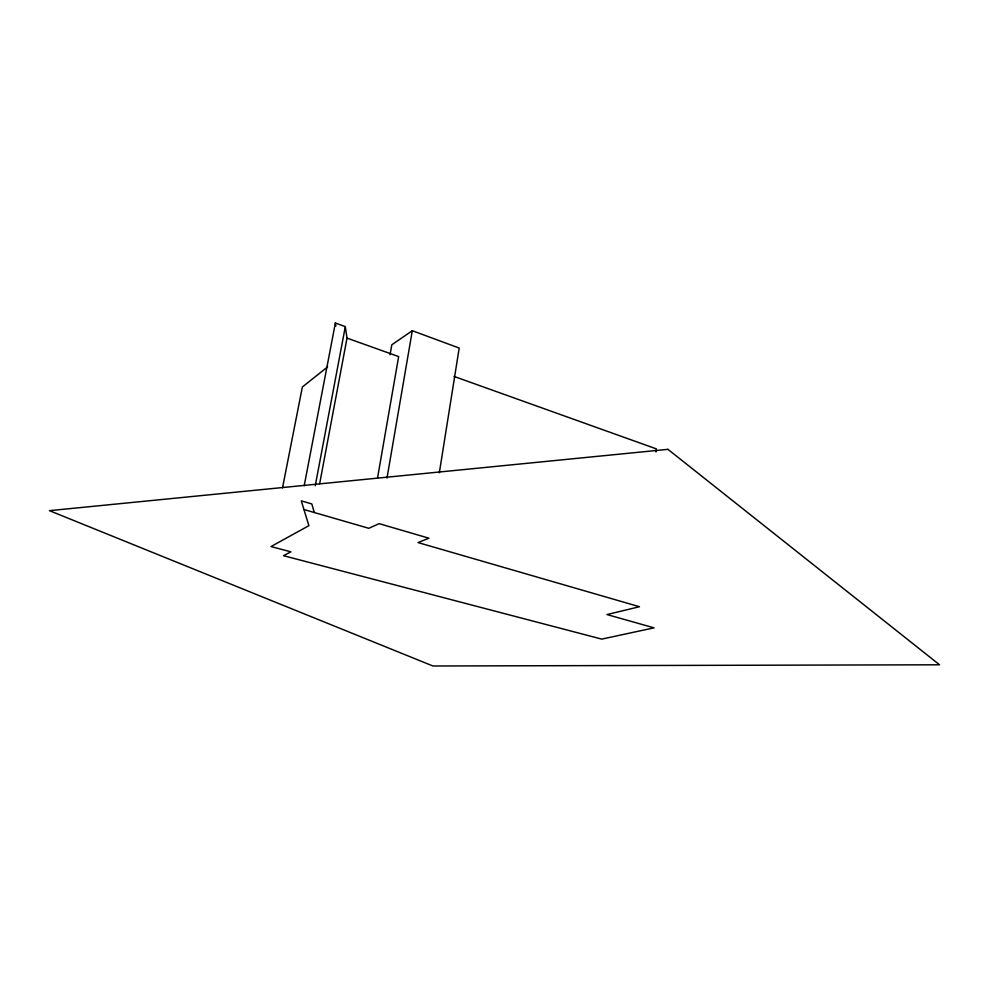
<?xml version="1.0" encoding="UTF-8"?>
<svg xmlns="http://www.w3.org/2000/svg" width="989" height="989" viewBox="0 0 989 989"><rect width="100%" height="100%" fill="white"/><g stroke="black" fill="none" stroke-linecap="round" stroke-linejoin="round"><path stroke-width="1.48" d="M656.016 451.948L656.35 448.882L454.025 376.426M439.339 472.804L459.193 348.054L412.302 330.709L391.805 344.79L390.049 354.754M386.996 478.083L412.302 330.709M377.501 478.157L398.654 356.596L347.015 338.102L345.309 326.617L335.37 323.007L304.192 485.797M319.67 483.683L347.015 338.102M315.256 485.76L345.309 326.617M282.52 487.861L302.362 387.008L327.606 366.87M303.944 509.52L368.773 528.299L379.17 523.663L428.929 538.214L418.001 542.565L639.475 606.727L606.986 614.552L654.038 627.842L601.769 639.117L283.484 555.694L290.877 551.825L270.974 546.571L308.889 525.666L301.299 500.867L311.819 503.945L314.255 512.5M335.37 323.007L335.864 326.036M667.946 449.34L49.45 510.658L432.935 665.993L939.55 664.793L667.946 449.34"/></g></svg>
